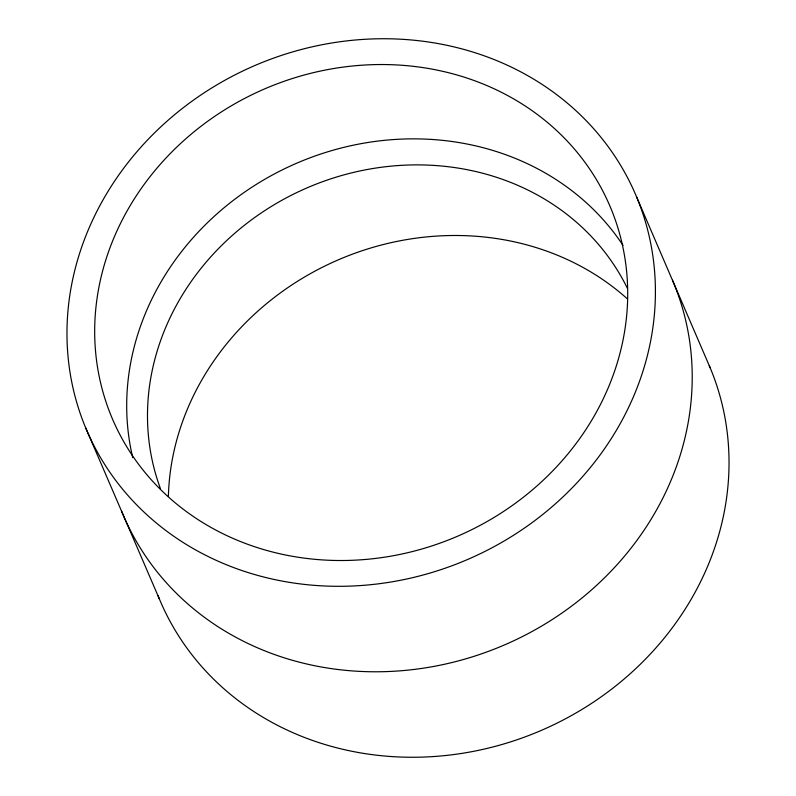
<?xml version="1.0" encoding="UTF-8"?>
<svg xmlns="http://www.w3.org/2000/svg" width="796" height="796" viewBox="0 0 796 796"><rect width="100%" height="100%" fill="white"/><g stroke="black" fill="none" stroke-linecap="round" stroke-linejoin="round"><path stroke-width="1.19" d="M636.611 196.97A298.679 268.909 -23.3 0 1 313.097 585.249A298.679 268.909 -23.3 0 1 133.857 155.349A298.679 268.909 -23.3 0 1 636.611 196.97L710.231 367.931M85.769 428.069L159.389 599.03M132.733 457.67A270.55 243.576 -23.3 0 1 296.311 163.369A270.55 243.576 -23.3 0 1 623.039 245.377M672.471 280.202A298.679 268.909 -23.3 0 1 501.49 646.203A298.679 268.909 -23.3 0 1 121.649 511.291M160.384 488.475A254.312 228.969 -23.3 0 1 308.012 187.458A254.312 228.969 -23.3 0 1 627.497 288.53M709.276 365.672A298.679 268.909 -23.3 0 1 537.668 731.942A298.679 268.909 -23.3 0 1 158.006 595.627M168.394 495.988A270.55 243.576 -23.3 0 1 338.887 259.586A270.55 243.576 -23.3 0 1 627.576 299.057M317.624 559.558A270.55 243.576 -23.3 0 0 610.671 207.856A270.55 243.576 -23.3 0 0 155.27 170.155A270.55 243.576 -23.3 0 0 317.624 559.558"/></g></svg>
